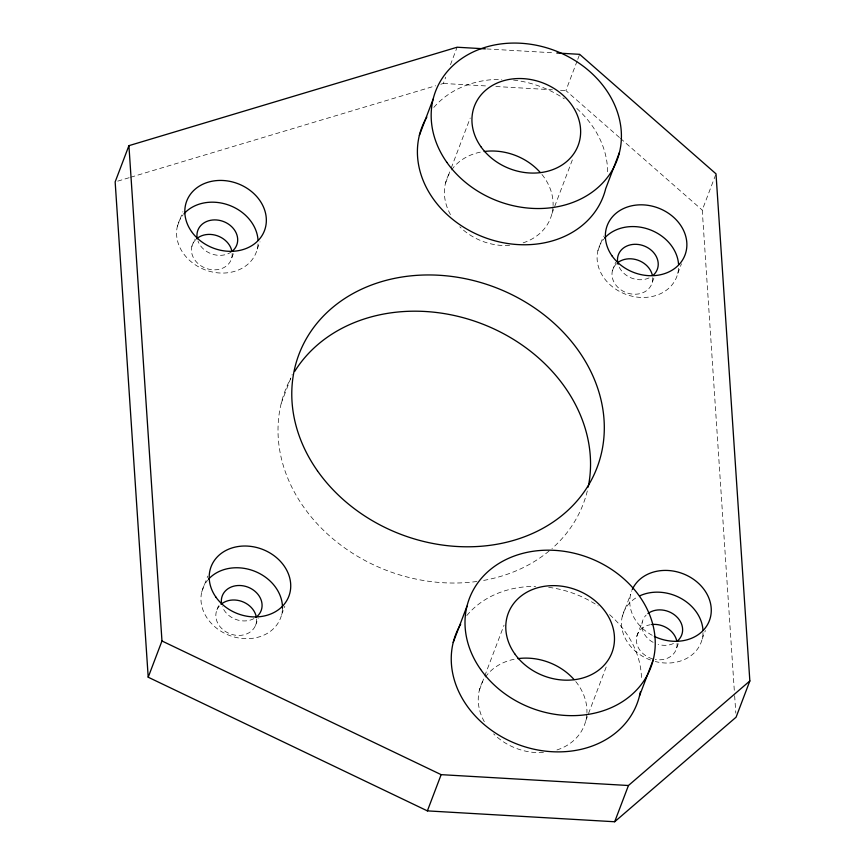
<?xml version="1.0" encoding="UTF-8"?>
<svg xmlns="http://www.w3.org/2000/svg" width="865" height="865" viewBox="0 0 865 865"><rect width="100%" height="100%" fill="white"/><g stroke="black" fill="none" stroke-linecap="round" stroke-linejoin="round"><path stroke-width="0.65" stroke-dasharray="4.33 3.24" d="M177.401 226.187L182.904 211.698M191.857 246.406L194.603 239.151M231.777 257.835L233.615 253.013M257.24 249.066L259.997 241.811M201.794 591.779L207.762 576.079M281.244 403.274L292.165 374.534M216.985 609.793L218.813 604.959M440.772 84.24L443.356 83.462L445.724 77.212M450.47 64.724L457.12 47.229M255.435 625.633L258.192 618.378M281.633 614.647L284.844 606.192M445.529 183.034L450.752 169.281M451.227 168.037L470.214 118.051M619.427 137.492L565.894 90.576L577.29 60.582M577.755 59.328L579.658 54.333M551.989 213.525L573.344 157.3M597.942 250.58L603.446 236.091M612.388 270.799L615.599 262.344M479.361 690.14L504.046 625.157M652.318 282.228L654.145 277.406M677.782 273.459L681.447 263.793M734.288 690.292L702.239 210.087L715.539 175.098M622.335 616.172L630.585 594.428M585.821 720.632L607.176 664.407M636.781 636.38L642.295 621.892M676.7 647.82L678.538 642.987M702.175 639.04L705.386 630.585M117.737 181.131L129.372 177.639M130.658 177.249L435.603 85.786M486.746 48.948L554.076 52.852M443.356 83.462L487.795 86.046M495.872 86.511L552.432 89.787M560.509 90.263L565.894 90.576M620.432 138.378L702.239 210.087M734.645 695.665L735.812 713.149M677.09 643.279A20.792 17.246 20.8 0 1 655.259 659.487M652.621 658.881A20.792 17.246 20.8 0 1 636.391 640.922A20.792 17.246 20.8 0 1 650.339 624.714M253.942 618.605A20.792 17.246 20.8 0 1 222.337 606.592M231.625 251.704A20.792 17.246 20.8 0 1 197.966 241.065M649.053 277.925A20.792 17.246 20.8 0 1 618.507 265.458M673.446 643.517A20.792 17.246 20.8 0 1 658.124 644.393M653.097 642.338A20.792 17.246 20.8 0 1 646.177 615.058M587.313 490.952A159.441 132.183 20.8 0 1 551.978 548.551M549.048 551.048A159.441 132.183 20.8 0 1 483.394 580.458M476.918 581.475A159.441 132.183 20.8 0 1 316.882 523.444A159.441 132.183 20.8 0 1 290.683 378.383M652.697 277.697A20.792 17.246 20.8 0 1 626.282 292.651A20.792 17.246 20.8 0 1 616.28 263.955M232.166 253.304A20.792 17.246 20.8 0 1 205.751 268.258A20.792 17.246 20.8 0 1 195.739 239.562M256.559 618.962A20.792 17.246 20.8 0 1 230.706 634.056A20.792 17.246 20.8 0 1 219.386 605.954M282.477 608.203A41.596 34.481 20.8 0 1 229.776 635.57A41.596 34.481 20.8 0 1 207.568 580.307M258.029 243.93A41.596 34.481 20.8 0 1 204.659 269.696A41.596 34.481 20.8 0 1 183.175 214.725M678.56 268.323A41.596 34.481 20.8 0 1 625.19 294.089A41.596 34.481 20.8 0 1 603.705 239.108M703.007 632.596A41.596 34.481 20.8 0 1 655.302 661.52M650.556 660.049A41.596 34.481 20.8 0 1 622.13 629.493A41.596 34.481 20.8 0 1 637.689 596.872M652.21 635.321A41.596 34.481 20.8 0 1 631.764 590.741M586.848 713.982A55.457 45.975 20.8 0 1 554.973 750.561M543.436 752.528A55.457 45.975 20.8 0 1 493.656 733.909M484.303 721.702A55.457 45.975 20.8 0 1 484.022 679.079M485.362 677.068A55.457 45.975 20.8 0 1 515.508 659.011M575.776 681.566A55.457 45.975 20.8 0 1 586.924 712.619M553.016 206.876A55.457 45.975 20.8 0 1 521.13 243.454M509.593 245.422A55.457 45.975 20.8 0 1 459.823 226.803M450.47 214.596A55.457 45.975 20.8 0 1 450.189 171.962M451.53 169.962A55.457 45.975 20.8 0 1 481.675 151.894M541.944 174.46A55.457 45.975 20.8 0 1 553.092 205.513M433.83 107.411A97.053 80.456 20.8 0 1 501.819 79.31M513.54 80.056A97.053 80.456 20.8 0 1 564.315 98.783M576.793 108.46A97.053 80.456 20.8 0 1 607.619 174.254M466.797 615.556A97.053 80.456 20.8 0 1 535.651 586.416M548.691 587.335A97.053 80.456 20.8 0 1 598.148 605.889M609.609 614.669A97.053 80.456 20.8 0 1 641.473 680.02"/><path stroke-width="1.3" d="M485.395 48.862L457.12 47.229L128.917 145.666L115.153 181.899L148.207 677.219L427.386 810.883L614.68 821.75L736.083 717.193L749.847 680.95L716.004 173.843L579.658 54.333L556.768 53.003M148.207 677.219L161.971 640.976L128.917 145.666M419.374 135.351L433.138 99.118M619.437 152.489L605.673 188.732A97.053 80.456 20.8 0 1 482 236.491A97.053 80.456 20.8 0 1 426.845 117.11M453.206 642.457L466.97 606.224M427.386 810.883L441.15 774.651L628.444 785.507L749.847 680.95M639.505 695.838L653.27 659.595M614.68 821.75L628.444 785.507M161.971 640.976L441.15 774.651M651.615 624.519A20.792 17.246 20.8 0 1 676.765 640.965M221.678 604.289A20.792 17.246 20.8 0 1 247.855 587.108A20.792 17.246 20.8 0 1 255.954 617.34M197.296 238.762A20.792 17.246 20.8 0 1 222.748 221.256A20.792 17.246 20.8 0 1 232.544 250.969M618.129 264.312A20.792 17.246 20.8 0 1 642.63 245.433A20.792 17.246 20.8 0 1 653.086 275.362M647.939 613.534A20.792 17.246 20.8 0 1 676.289 616.377A20.792 17.246 20.8 0 1 677.479 640.954M294.651 371.463A159.441 132.183 20.8 0 1 483.405 324.386A159.441 132.183 20.8 0 1 588.189 487.082M617.134 263.165A20.792 17.246 20.8 0 1 637.775 260.138A20.792 17.246 20.8 0 1 652.372 275.373M196.593 238.783A20.792 17.246 20.8 0 1 217.234 235.745A20.792 17.246 20.8 0 1 231.831 250.98M221.04 604.321A20.792 17.246 20.8 0 1 241.703 601.37A20.792 17.246 20.8 0 1 256.245 616.637M208.422 579.312A41.596 34.481 20.8 0 1 254.386 571.138A41.596 34.481 20.8 0 1 282.477 608.203M184.029 213.72A41.596 34.481 20.8 0 1 228.533 205.016A41.596 34.481 20.8 0 1 258.019 239.983M604.57 238.113A41.596 34.481 20.8 0 1 649.074 229.409A41.596 34.481 20.8 0 1 678.56 264.376M639.862 595.79A41.596 34.481 20.8 0 1 702.953 629.969M632.272 589.552A41.596 34.481 20.8 0 1 685.318 574.684A41.596 34.481 20.8 0 1 708.219 623.308A41.596 34.481 20.8 0 1 654.34 636.413M517.962 658.622A55.457 45.975 20.8 0 1 574.144 679.641M484.13 151.516A55.457 45.975 20.8 0 1 540.311 172.535M640.338 691.978A97.053 80.456 20.8 0 1 518.038 744.462A97.053 80.456 20.8 0 1 460.688 624.227M317.466 470.852A159.441 132.183 20.8 0 0 587.67 486.519A159.441 132.183 20.8 0 0 438.998 275.254A159.441 132.183 20.8 0 0 317.466 470.852M215.904 597.12A41.596 34.481 20.8 0 0 286.401 601.207A41.596 34.481 20.8 0 0 247.617 546.096A41.596 34.481 20.8 0 0 215.904 597.12M191.511 231.528A41.596 34.481 20.8 0 0 262.009 235.615A41.596 34.481 20.8 0 0 223.224 180.504A41.596 34.481 20.8 0 0 191.511 231.528M612.052 255.921A41.596 34.481 20.8 0 0 682.539 260.008A41.596 34.481 20.8 0 0 643.755 204.897A41.596 34.481 20.8 0 0 612.052 255.921M514.707 653.767A55.457 45.975 20.8 0 0 608.69 659.227A55.457 45.975 20.8 0 0 556.974 585.735A55.457 45.975 20.8 0 0 514.707 653.767M480.864 146.661A55.457 45.975 20.8 0 0 574.857 152.11A55.457 45.975 20.8 0 0 523.141 78.629A55.457 45.975 20.8 0 0 480.864 146.661M480.637 669.413A97.053 80.456 20.8 0 0 645.117 678.96A97.053 80.456 20.8 0 0 554.616 550.356A97.053 80.456 20.8 0 0 480.637 669.413M446.805 162.306A97.053 80.456 20.8 0 0 611.285 171.854A97.053 80.456 20.8 0 0 520.784 43.25A97.053 80.456 20.8 0 0 446.805 162.306"/></g></svg>
